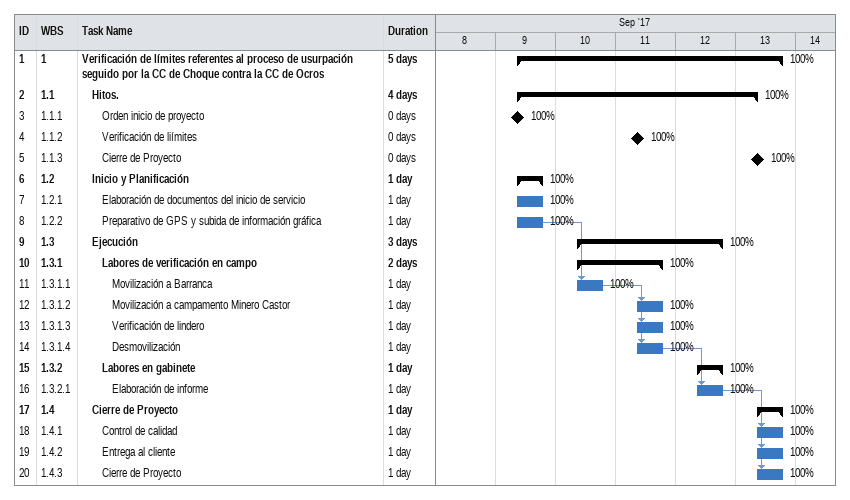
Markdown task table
| ID | WBS | Task | Duration | Start | Finish | Predecessors | % complete |
|---|---|---|---|---|---|---|---|
| 1 | 1 | **Verificación de límites referentes al proceso de usurpación seguido por la CC de Choque contra la CC de Ocros** | 5d | 2017-09-09 | 2017-09-13 |  | 100 |
| 2 | 1.1 | **Hitos.** | 4d | 2017-09-09 | 2017-09-13 |  | 100 |
| 3 | 1.1.1 | Orden inicio de proyecto | 0d | 2017-09-09 | 2017-09-09 |  | 100 |
| 4 | 1.1.2 | Verificación de liímites | 0d | 2017-09-11 | 2017-09-11 |  | 100 |
| 5 | 1.1.3 | Cierre de Proyecto | 0d | 2017-09-13 | 2017-09-13 |  | 100 |
| 6 | 1.2 | **Inicio y Planificación** | 1d | 2017-09-09 | 2017-09-09 |  | 100 |
| 7 | 1.2.1 | Elaboración de documentos del inicio de servicio | 1d | 2017-09-09 | 2017-09-09 |  | 100 |
| 8 | 1.2.2 | Preparativo de GPS y subida de información gráfica | 1d | 2017-09-09 | 2017-09-09 |  | 100 |
| 9 | 1.3 | **Ejecución** | 3d | 2017-09-10 | 2017-09-12 |  | 100 |
| 10 | 1.3.1 | **Labores de verificación en campo** | 2d | 2017-09-10 | 2017-09-11 |  | 100 |
| 11 | 1.3.1.1 | Movilización a Barranca | 1d | 2017-09-10 | 2017-09-10 | 8 | 100 |
| 12 | 1.3.1.2 | Movilización a campamento Minero Castor | 1d | 2017-09-11 | 2017-09-11 | 11 | 100 |
| 13 | 1.3.1.3 | Verificación de lindero | 1d | 2017-09-11 | 2017-09-11 | 11 | 100 |
| 14 | 1.3.1.4 | Desmovilización | 1d | 2017-09-11 | 2017-09-11 | 11 | 100 |
| 15 | 1.3.2 | **Labores en gabinete** | 1d | 2017-09-12 | 2017-09-12 |  | 100 |
| 16 | 1.3.2.1 | Elaboración de informe | 1d | 2017-09-12 | 2017-09-12 | 14 | 100 |
| 17 | 1.4 | **Cierre de Proyecto** | 1d | 2017-09-13 | 2017-09-13 |  | 100 |
| 18 | 1.4.1 | Control de calidad | 1d | 2017-09-13 | 2017-09-13 | 16 | 100 |
| 19 | 1.4.2 | Entrega al cliente | 1d | 2017-09-13 | 2017-09-13 | 16 | 100 |
| 20 | 1.4.3 | Cierre de Proyecto | 1d | 2017-09-13 | 2017-09-13 | 16 | 100 |
